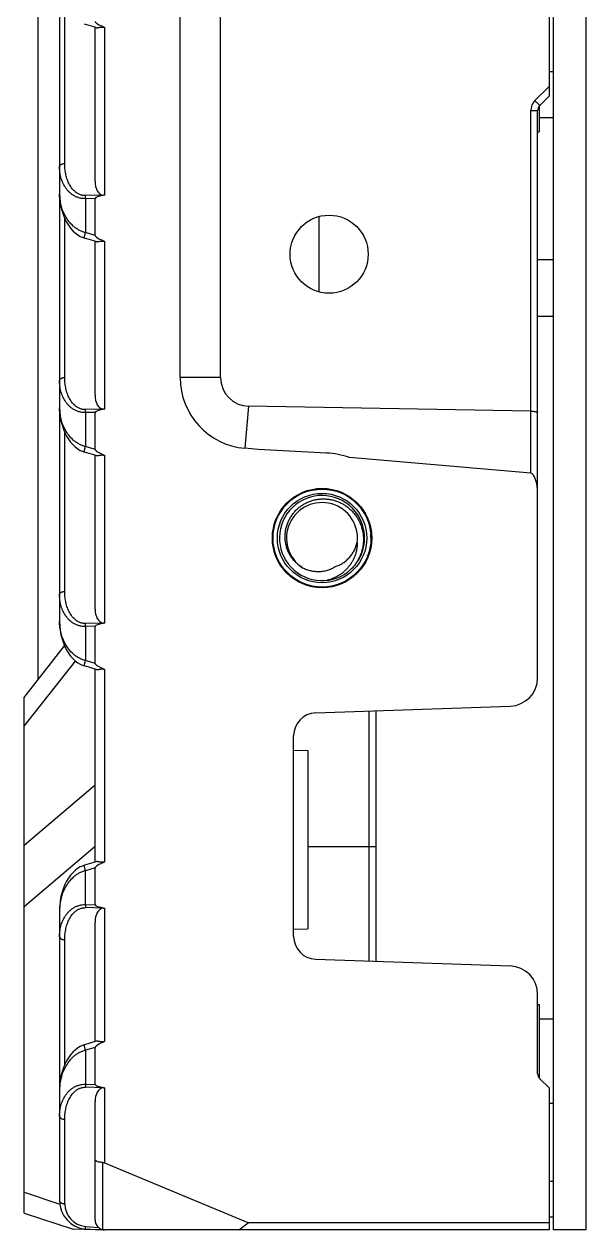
# Model space of a CAD drawing. Header units: millimetres. Extents: x 620 to 19791, y 2539 to 6969.
# Drawn here: x 1188.3 to 1227.9, y 3650.9 to 3735.8 of the extents above; entities that cross this region are included whole.
import ezdxf

# ---------------------------------------------------------------- set-up
doc = ezdxf.new("R2010")
doc.units = ezdxf.units.MM
doc.layers.add('02___PRT_ALL_AXES', color=7, linetype='Continuous')

msp = doc.modelspace()

# ---------------------------------------------------------------- linework, layer by layer
at = {"color": 7, "linetype": 'Continuous'}
for p, q in [((1225.59863, 3988.37829), (1225.59863, 3650.87829)), ((1227.89863, 3988.37829), (1227.89863, 3650.87829)), ((1189.29863, 3689.67265), (1189.29863, 3949.58394)), ((1190.79863, 3949.53586), (1190.79863, 3693.73867)), ((1199.29863, 3710.93502), (1199.29863, 3740.33216)), ((1225.29863, 3739.75329), (1225.29863, 3730.75329)), ((1202.14133, 3710.93502), (1202.14133, 3738.73142)), ((1191.16377, 3726.01959), (1191.16377, 3737.22145)), ((1193.37356, 3735.59301), (1192.54419, 3735.84196)), ((1193.29863, 3724.7735), (1193.29863, 3735.6155)), ((1193.99863, 3723.78869), (1193.99863, 3735.59253)), ((1225.29863, 3732.50329), (1225.59863, 3732.50329)), ((1224.30461, 3730.45329), (1225.29863, 3731.44731)), ((1224.59863, 3730.09974), (1224.59863, 3728.25332)), ((1224.64508, 3730.09974), (1225.29863, 3730.75329)), ((1224.01172, 3729.74619), (1224.49863, 3729.74619)), ((1224.01172, 3708.5658), (1224.01172, 3729.74619)), ((1224.49863, 3689.78173), (1224.49863, 3729.74619)), ((1224.59863, 3729.25329), (1225.59863, 3729.25329)), ((1224.49863, 3728.25329), (1224.59863, 3728.25329)), ((1193.86518, 3723.78712), (1192.62432, 3723.75548)), ((1193.29863, 3723.55857), (1192.62432, 3723.54137)), ((1192.62432, 3723.54137), (1192.62432, 3721.14968)), ((1193.29863, 3720.94728), (1193.29863, 3723.55857)), ((1209.09863, 3716.97125), (1209.09863, 3722.28534)), ((1191.16377, 3710.94421), (1191.16377, 3722.14606)), ((1193.37356, 3720.51763), (1192.54419, 3720.76657)), ((1193.29863, 3720.94728), (1192.62432, 3721.14968)), ((1193.29863, 3709.69811), (1193.29863, 3720.54012)), ((1193.99863, 3708.7133), (1193.99863, 3720.51714)), ((1224.49863, 3719.25329), (1225.59863, 3719.25329)), ((1224.49863, 3715.25329), (1225.59863, 3715.25329)), ((1202.14133, 3710.93502), (1199.29863, 3710.93502)), ((1193.86518, 3708.71173), (1192.62432, 3708.68009)), ((1204.12257, 3708.92267), (1203.86285, 3705.95404)), ((1224.01172, 3708.5658), (1204.12257, 3708.92267)), ((1193.29863, 3708.48318), (1192.62432, 3708.46599)), ((1192.62432, 3708.46599), (1192.62432, 3706.0743)), ((1193.29863, 3705.87189), (1193.29863, 3708.48318)), ((1224.01404, 3704.19104), (1224.01404, 3708.56576)), ((1191.16377, 3695.86882), (1191.16377, 3707.07067)), ((1193.37356, 3705.44224), (1192.54419, 3705.69118)), ((1193.29863, 3705.87189), (1192.62432, 3706.0743)), ((1193.29863, 3694.62272), (1193.29863, 3705.46473)), ((1193.99863, 3693.63791), (1193.99863, 3705.44176)), ((1204.79325, 3705.87264), (1203.86285, 3705.95404)), ((1209.61265, 3705.62007), (1204.79325, 3705.87264)), ((1224.01404, 3704.19104), (1211.2278, 3705.30969)), ((1212.47184, 3701.0015), (1212.47687, 3700.99969)), ((1212.60246, 3700.78344), (1212.47687, 3700.99969)), ((1212.4777, 3698.33044), (1212.51608, 3698.26434)), ((1193.86518, 3693.63634), (1192.62432, 3693.6047)), ((1193.29863, 3693.40779), (1192.62432, 3693.3906)), ((1192.62432, 3693.3906), (1192.62432, 3690.99891)), ((1193.29863, 3690.79651), (1193.29863, 3693.40779)), ((1188.29863, 3688.40337), (1191.15163, 3692.02462)), ((1188.29863, 3686.37275), (1191.91564, 3690.96375)), ((1193.29863, 3690.79651), (1192.62432, 3690.99891)), ((1193.37356, 3690.36685), (1192.54419, 3690.61579)), ((1193.29863, 3676.79853), (1193.29863, 3690.38934)), ((1193.99863, 3676.8215), (1193.99863, 3690.36637)), ((1188.29863, 3652.06489), (1188.29863, 3688.40336)), ((1208.84279, 3687.30364), (1222.56843, 3687.78295)), ((1212.6091, 3687.43517), (1212.6091, 3669.82142)), ((1213.09863, 3687.45226), (1213.09863, 3669.80433)), ((1207.29863, 3671.55197), (1207.29863, 3685.70462)), ((1188.29863, 3677.99818), (1193.29863, 3682.244)), ((1188.29863, 3673.67331), (1193.29863, 3677.91913)), ((1213.09863, 3677.87731), (1208.29863, 3677.87731)), ((1193.37356, 3676.82102), (1192.54419, 3676.57208)), ((1193.29863, 3676.39136), (1192.62432, 3676.18896)), ((1193.29863, 3673.78007), (1193.29863, 3676.39136)), ((1192.62432, 3673.79727), (1192.62432, 3676.18896)), ((1190.79863, 3673.4492), (1190.79863, 3652.92968)), ((1192.62432, 3673.79727), (1193.29863, 3673.78007)), ((1193.86518, 3673.55153), (1192.62432, 3673.58317)), ((1193.99863, 3664.16562), (1193.99863, 3673.54996)), ((1193.29863, 3664.14265), (1193.29863, 3672.56515)), ((1191.16377, 3662.53692), (1191.16377, 3671.31905)), ((1208.84279, 3669.95294), (1222.56843, 3669.47363)), ((1224.49863, 3661.8854), (1224.49863, 3667.47485)), ((1224.49863, 3666.75329), (1224.59863, 3666.75329)), ((1224.59863, 3666.75326), (1224.59863, 3661.58623)), ((1224.59863, 3665.75329), (1225.59863, 3665.75329)), ((1193.37356, 3664.16514), (1192.54419, 3663.9162)), ((1193.29863, 3663.73548), (1192.62432, 3663.53308)), ((1193.29863, 3661.12419), (1193.29863, 3663.73548)), ((1192.62432, 3663.53308), (1192.62432, 3661.14139)), ((1192.62432, 3661.14139), (1193.29863, 3661.12419)), ((1225.29863, 3660.87829), (1224.64508, 3661.53185)), ((1193.86518, 3660.89564), (1192.62432, 3660.92729)), ((1193.99863, 3655.58663), (1193.99863, 3660.89408)), ((1225.29863, 3660.87829), (1225.29863, 3650.87829)), ((1193.29863, 3651.57829), (1193.29863, 3659.90927)), ((1225.29863, 3659.80829), (1225.59863, 3659.80829)), ((1191.16377, 3652.71558), (1191.16377, 3658.66317)), ((1193.84523, 3650.89531), (1193.84523, 3655.62396)), ((1204.09863, 3651.37829), (1193.99863, 3655.58663)), ((1225.29863, 3654.30829), (1225.59863, 3654.30829)), ((1188.29863, 3653.53248), (1190.81464, 3652.70028)), ((1188.29863, 3652.06488), (1191.76462, 3650.91846)), ((1225.29863, 3651.80829), (1225.59863, 3651.80829)), ((1193.29863, 3650.87829), (1191.76461, 3650.91846)), ((1192.62432, 3651.12166), (1193.55038, 3651.04064)), ((1193.29863, 3650.87829), (1192.62432, 3650.93729)), ((1203.42363, 3650.87829), (1204.09863, 3651.37829)), ((1225.29863, 3651.37829), (1204.09863, 3651.37829)), ((1193.92627, 3650.87829), (1193.29863, 3650.87829)), ((1225.29863, 3650.87829), (1193.99863, 3650.87829)), ((1227.89863, 3650.87829), (1225.59863, 3650.87829))]:
    msp.add_line(p, q, dxfattribs=at)
for points in [[(1190.79863, 3723.88951), (1190.80697, 3723.61928), (1190.83995, 3723.2876), (1190.89543, 3722.97027), (1190.97093, 3722.66935), (1191.06408, 3722.38695), (1191.17244, 3722.12511), (1191.29376, 3721.88507), (1191.42705, 3721.66595), (1191.57216, 3721.46664), (1191.72884, 3721.28734), (1191.89649, 3721.12914), (1192.07421, 3720.9935), (1192.2606, 3720.88215), (1192.454, 3720.79666), (1192.54419, 3720.76657)], [(1190.79863, 3708.81412), (1190.80697, 3708.54389), (1190.83995, 3708.21221), (1190.89543, 3707.89488), (1190.97093, 3707.59396), (1191.06408, 3707.31156), (1191.17244, 3707.04972), (1191.29376, 3706.80969), (1191.42705, 3706.59056), (1191.57216, 3706.39125), (1191.72884, 3706.21195), (1191.89649, 3706.05375), (1192.07421, 3705.91811), (1192.2606, 3705.80676), (1192.454, 3705.72127), (1192.54419, 3705.69118)], [(1190.79863, 3693.73873), (1190.80697, 3693.46851), (1190.83995, 3693.13682), (1190.89543, 3692.81949), (1190.97093, 3692.51857), (1191.06408, 3692.23617), (1191.17244, 3691.97433), (1191.29376, 3691.7343), (1191.42705, 3691.51518), (1191.57216, 3691.31586), (1191.72884, 3691.13656), (1191.89649, 3690.97836), (1192.07421, 3690.84272), (1192.2606, 3690.73137), (1192.454, 3690.64588), (1192.54419, 3690.61579)], [(1192.54419, 3676.57208), (1192.45463, 3676.54221), (1192.26018, 3676.45628), (1192.072, 3676.34364), (1191.89252, 3676.20612), (1191.72372, 3676.04596), (1191.56683, 3675.86529), (1191.42254, 3675.66591), (1191.29089, 3675.44839), (1191.1715, 3675.21147), (1191.06476, 3674.95354), (1190.97235, 3674.67421), (1190.89684, 3674.375), (1190.84086, 3674.05764), (1190.80725, 3673.72385), (1190.79863, 3673.44916)], [(1192.54419, 3663.91619), (1192.45463, 3663.88633), (1192.26018, 3663.8004), (1192.072, 3663.68776), (1191.89252, 3663.55023), (1191.72372, 3663.39008), (1191.56683, 3663.20941), (1191.42254, 3663.01003), (1191.29089, 3662.79251), (1191.1715, 3662.55559), (1191.06476, 3662.29765), (1190.97235, 3662.01832), (1190.89684, 3661.71911), (1190.84086, 3661.40176), (1190.80725, 3661.06797), (1190.79863, 3660.79328)]]:
    msp.add_lwpolyline(points, dxfattribs=at)
for centre, radius in [((1209.79863, 3719.62829), 2.75), ((1209.29863, 3699.62829), 3.45), ((1209.29863, 3699.62829), 3.15)]:
    msp.add_circle(centre, radius, dxfattribs=at)
for centre, radius, start, end in [((1225.01172, 3729.74619), 1, 135.0000022, 179.9999978), ((1224.99863, 3729.74619), 0.5, 134.9995493, 180), ((1204.29863, 3710.93502), 5, 180, 265), ((1209.29863, 3699.62829), 6, 71.244668, 87), ((1209.29863, 3699.62829), 3, 315.1187711, 312.7937227), ((1209.29863, 3699.62829), 2.5, 352.8706742, 236.7167711), ((1236.11093, 3699.66393), 23.54549, 182.5573898, 182.9422229), ((1222.49863, 3689.78173), 2, 272, 0), ((1208.89863, 3685.70462), 1.6, 92, 180), ((1208.89863, 3671.55197), 1.6, 180, 268), ((1222.49863, 3667.47485), 2, 0, 88), ((1224.99863, 3661.8854), 0.5, 180, 225), ((1192.79863, 3652.92968), 2, 180, 265), ((1192.76377, 3652.71558), 1.6, 180.0000016, 264.9999984), ((1193.99863, 3651.57829), 0.7, 180, 270)]:
    msp.add_arc(centre, radius, start, end, dxfattribs=at)
for centre, major_axis, ratio, start_param, end_param in [((1197.88812, 3734.65555), (4.58804, -1.37715), 0.0835026, -3.11653376, -2.55695247), ((1193.99863, 3724.88748), (0.11901, 1.10216), 0.62586933, -4.5415474, -3.16256759), ((1197.88812, 3723.67472), (-4.58947, -0.11703), 0.08712763, -0.56180309, -0.00222181), ((1197.88812, 3719.58017), (4.58804, -1.37715), 0.0835026, -3.11653376, -2.55695247), ((1204.15886, 3710.93502), (2.01753, 0), 0.99759715, -3.14159265, -1.58878019), ((1193.99863, 3709.81209), (0.11901, 1.10216), 0.62586933, -4.5415474, -3.16256759), ((1197.88812, 3708.59933), (-4.58947, -0.11703), 0.08712763, -0.56180309, -0.00222181), ((1197.88812, 3704.50478), (4.58804, -1.37715), 0.0835026, -3.11653376, -2.55695247), ((1223.99863, 3702.77278), (0, 1.41894), 0.35237535, -1.57079633, -0.03081909), ((1193.99863, 3694.7367), (0.11901, 1.10216), 0.62586933, -4.5415474, -3.16256759), ((1197.88812, 3693.52394), (-4.58947, -0.11703), 0.08712763, -0.56180309, -0.00222181), ((1197.88812, 3689.42939), (4.58804, -1.37715), 0.0835026, -3.11653376, -2.55695247), ((1197.88812, 3677.75848), (-4.58804, -1.37715), 0.0835026, -0.58464018, -0.02505889), ((1197.88812, 3673.66393), (4.58947, -0.11703), 0.08712763, -3.13937085, -2.57978956), ((1193.99863, 3672.45117), (-0.11901, 1.10216), 0.62586933, 0.02097494, 1.39995475), ((1197.88812, 3665.1026), (-4.58804, -1.37715), 0.0835026, -0.58464018, -0.02505889), ((1197.88812, 3661.00805), (4.58947, -0.11703), 0.08712763, -3.13937085, -2.57978956), ((1193.99863, 3659.79529), (-0.11901, 1.10216), 0.62586933, 0.02097494, 1.39995475), ((1193.99863, 3654.49288), (-0.27219, 1.12109), 0.57525668, -0.39936986, -0.17843074)]:
    msp.add_ellipse(centre, major_axis=major_axis, ratio=ratio, start_param=start_param, end_param=end_param, dxfattribs=at)
for points, knots in [([(1193.37356, 3735.59302), (1193.38118, 3735.59073), (1193.39773, 3735.58746), (1193.42425, 3735.5859), (1193.45348, 3735.58697), (1193.48524, 3735.59023), (1193.51935, 3735.59526), (1193.5691, 3735.60396), (1193.62134, 3735.6141), (1193.67618, 3735.6235), (1193.71986, 3735.6297), (1193.76509, 3735.63393), (1193.81165, 3735.63521), (1193.85907, 3735.63224), (1193.90664, 3735.62432), (1193.95346, 3735.61106), (1193.98375, 3735.59913), (1193.99863, 3735.59253)], [0, 0, 0, 0, 0.0375914, 0.07924824, 0.12525744, 0.17557471, 0.22995984, 0.28808402, 0.41410719, 0.48129923, 0.550839, 0.62243064, 0.69578852, 0.7705858, 0.84650096, 0.923108, 1, 1, 1, 1]), ([(1224.30461, 3730.45329), (1224.32729, 3730.43061), (1224.37162, 3730.38609), (1224.42599, 3730.33108), (1224.46736, 3730.28896), (1224.49613, 3730.25953), (1224.52298, 3730.23192), (1224.54765, 3730.2064), (1224.56992, 3730.18319), (1224.58957, 3730.16254), (1224.6042, 3730.14698), (1224.61445, 3730.13594), (1224.62103, 3730.12878), (1224.62683, 3730.12239), (1224.63185, 3730.11678), (1224.63607, 3730.11196), (1224.63947, 3730.10795), (1224.64207, 3730.10474), (1224.64385, 3730.10238), (1224.64481, 3730.10087), (1224.64515, 3730.1001), (1224.64514, 3730.0998), (1224.64508, 3730.09974)], [0, 0, 0, 0, 0.19590877, 0.38376035, 0.47243789, 0.55650741, 0.63516128, 0.70767022, 0.77334541, 0.83158132, 0.88181898, 0.90379407, 0.92360152, 0.94119115, 0.95652693, 0.96957674, 0.98030936, 0.98869909, 0.99473963, 0.99844496, 0.99945367, 1, 1, 1, 1]), ([(1190.79863, 3725.80549), (1190.79863, 3725.81215), (1190.79982, 3725.82563), (1190.80693, 3725.85272), (1190.82528, 3725.88606), (1190.85942, 3725.92168), (1190.90474, 3725.95308), (1190.95977, 3725.97939), (1191.02274, 3725.99987), (1191.09157, 3726.01383), (1191.13939, 3726.01845), (1191.16377, 3726.01959)], [0, 0, 0, 0, 0.04352795, 0.08801077, 0.18253447, 0.28857232, 0.40821412, 0.54134635, 0.68628008, 0.84032723, 1, 1, 1, 1]), ([(1192.62432, 3723.54137), (1192.54497, 3723.53976), (1192.38758, 3723.54848), (1192.15979, 3723.59691), (1191.94815, 3723.67638), (1191.75628, 3723.78128), (1191.58524, 3723.90613), (1191.43459, 3724.04631), (1191.30316, 3724.19828), (1191.15283, 3724.41139), (1191.00454, 3724.69669), (1190.88338, 3725.05789), (1190.81357, 3725.42923), (1190.79863, 3725.68015), (1190.79863, 3725.80549)], [0, 0, 0, 0, 0.07345648, 0.14521204, 0.21473646, 0.2819274, 0.34697956, 0.41021657, 0.47198214, 0.53259208, 0.65127176, 0.76802912, 0.88399547, 1, 1, 1, 1]), ([(1192.62432, 3723.75548), (1192.58913, 3723.75458), (1192.51895, 3723.75647), (1192.41524, 3723.77035), (1192.3148, 3723.79464), (1192.18778, 3723.83922), (1192.04107, 3723.91541), (1191.83637, 3724.06875), (1191.66917, 3724.2581), (1191.53576, 3724.46498), (1191.42278, 3724.67869), (1191.31342, 3724.9588), (1191.22517, 3725.30683), (1191.17458, 3725.66158), (1191.16377, 3725.90023), (1191.16377, 3726.01959)], [0, 0, 0, 0, 0.03546535, 0.07058623, 0.10524375, 0.13938832, 0.20603602, 0.2708369, 0.39624965, 0.45775553, 0.51871195, 0.63953338, 0.75969626, 0.87973236, 1, 1, 1, 1]), ([(1192.62432, 3721.14968), (1192.54209, 3721.16942), (1192.38192, 3721.22071), (1192.15713, 3721.32799), (1191.95181, 3721.45862), (1191.70785, 3721.654), (1191.4489, 3721.93158), (1191.20418, 3722.2994), (1191.02053, 3722.6856), (1190.89224, 3723.08247), (1190.81588, 3723.48476), (1190.79863, 3723.75519), (1190.79863, 3723.88945)], [0, 0, 0, 0, 0.07190719, 0.1424244, 0.21125506, 0.27836422, 0.407788, 0.53214634, 0.65265486, 0.77029077, 0.8858439, 1, 1, 1, 1]), ([(1192.62432, 3723.54137), (1192.62338, 3723.57852), (1192.62243, 3723.6499), (1192.6233, 3723.72128), (1192.62432, 3723.75548)], [0, 0, 0, 0, 0.52063621, 1, 1, 1, 1]), ([(1193.99863, 3723.78869), (1193.97652, 3723.78505), (1193.93189, 3723.78091), (1193.88717, 3723.784), (1193.86518, 3723.78712)], [0, 0, 0, 0, 0.50228888, 1, 1, 1, 1]), ([(1192.54419, 3720.76657), (1192.54365, 3720.76673), (1192.54256, 3720.76751), (1192.54146, 3720.76947), (1192.54064, 3720.77222), (1192.5401, 3720.77582), (1192.53982, 3720.78028), (1192.53981, 3720.78559), (1192.54007, 3720.79175), (1192.54083, 3720.80162), (1192.54253, 3720.81596), (1192.54553, 3720.83545), (1192.54958, 3720.85787), (1192.55666, 3720.89305), (1192.56791, 3720.94257), (1192.58416, 3721.00722), (1192.60314, 3721.07718), (1192.61703, 3721.12521), (1192.62432, 3721.14968)], [0, 0, 0, 0, 0.00425639, 0.00966236, 0.01682354, 0.02599773, 0.03729174, 0.05074157, 0.06635449, 0.08412339, 0.12601846, 0.17611391, 0.23400339, 0.29916611, 0.44892255, 0.6199323, 0.80591373, 1, 1, 1, 1]), ([(1193.37356, 3720.51763), (1193.38118, 3720.51534), (1193.39773, 3720.51207), (1193.42425, 3720.51051), (1193.45348, 3720.51158), (1193.48524, 3720.51484), (1193.51935, 3720.51987), (1193.5691, 3720.52857), (1193.62134, 3720.53872), (1193.67618, 3720.54811), (1193.71986, 3720.55431), (1193.76509, 3720.55854), (1193.81165, 3720.55982), (1193.85907, 3720.55685), (1193.90664, 3720.54893), (1193.95346, 3720.53567), (1193.98375, 3720.52374), (1193.99863, 3720.51714)], [0, 0, 0, 0, 0.0375914, 0.07924824, 0.12525744, 0.17557471, 0.22995984, 0.28808402, 0.41410719, 0.48129923, 0.550839, 0.62243064, 0.69578852, 0.7705858, 0.84650096, 0.923108, 1, 1, 1, 1]), ([(1190.79863, 3710.7301), (1190.79863, 3710.73676), (1190.79982, 3710.75024), (1190.80693, 3710.77733), (1190.82528, 3710.81068), (1190.85942, 3710.84629), (1190.90474, 3710.87769), (1190.95977, 3710.90401), (1191.02274, 3710.92448), (1191.09157, 3710.93844), (1191.13939, 3710.94306), (1191.16377, 3710.94421)], [0, 0, 0, 0, 0.04352795, 0.08801077, 0.18253447, 0.28857232, 0.40821412, 0.54134635, 0.68628008, 0.84032723, 1, 1, 1, 1]), ([(1192.62432, 3708.46599), (1192.54497, 3708.46437), (1192.38758, 3708.47309), (1192.15979, 3708.52152), (1191.94815, 3708.60099), (1191.75628, 3708.70589), (1191.58524, 3708.83074), (1191.43459, 3708.97093), (1191.30316, 3709.12289), (1191.15283, 3709.336), (1191.00454, 3709.6213), (1190.88338, 3709.9825), (1190.81357, 3710.35384), (1190.79863, 3710.60476), (1190.79863, 3710.7301)], [0, 0, 0, 0, 0.07345648, 0.14521204, 0.21473646, 0.2819274, 0.34697956, 0.41021657, 0.47198214, 0.53259208, 0.65127176, 0.76802912, 0.88399547, 1, 1, 1, 1]), ([(1192.62432, 3708.68009), (1192.58913, 3708.67919), (1192.51895, 3708.68109), (1192.41524, 3708.69496), (1192.3148, 3708.71925), (1192.18778, 3708.76383), (1192.04107, 3708.84002), (1191.83637, 3708.99336), (1191.66917, 3709.18271), (1191.53576, 3709.38959), (1191.42278, 3709.60331), (1191.31342, 3709.88342), (1191.22517, 3710.23144), (1191.17458, 3710.58619), (1191.16377, 3710.82484), (1191.16377, 3710.94421)], [0, 0, 0, 0, 0.03546535, 0.07058623, 0.10524375, 0.13938832, 0.20603602, 0.2708369, 0.39624965, 0.45775553, 0.51871195, 0.63953338, 0.75969626, 0.87973236, 1, 1, 1, 1]), ([(1192.62432, 3706.0743), (1192.54209, 3706.09404), (1192.38192, 3706.14532), (1192.15713, 3706.2526), (1191.95181, 3706.38323), (1191.70785, 3706.57861), (1191.4489, 3706.85619), (1191.20418, 3707.22401), (1191.02053, 3707.61021), (1190.89224, 3708.00708), (1190.81588, 3708.40938), (1190.79863, 3708.67981), (1190.79863, 3708.81406)], [0, 0, 0, 0, 0.07190719, 0.1424244, 0.21125506, 0.27836422, 0.407788, 0.53214634, 0.65265486, 0.77029077, 0.8858439, 1, 1, 1, 1]), ([(1192.62432, 3708.46599), (1192.62338, 3708.50313), (1192.62243, 3708.57451), (1192.6233, 3708.64589), (1192.62432, 3708.68009)], [0, 0, 0, 0, 0.52063621, 1, 1, 1, 1]), ([(1193.99863, 3708.7133), (1193.97652, 3708.70966), (1193.93189, 3708.70552), (1193.88717, 3708.70861), (1193.86518, 3708.71173)], [0, 0, 0, 0, 0.50228888, 1, 1, 1, 1]), ([(1224.01172, 3708.5658), (1224.02789, 3708.56551), (1224.06003, 3708.56507), (1224.10781, 3708.56386), (1224.15451, 3708.56146), (1224.21342, 3708.5573), (1224.28131, 3708.55056), (1224.34452, 3708.54103), (1224.38888, 3708.53193), (1224.41696, 3708.52491), (1224.44117, 3708.51746), (1224.46132, 3708.50966), (1224.47727, 3708.50159), (1224.48765, 3708.49424), (1224.49346, 3708.48811), (1224.49641, 3708.48374), (1224.49822, 3708.4793), (1224.49863, 3708.47627), (1224.49863, 3708.47481)], [0, 0, 0, 0, 0.0953927, 0.1896969, 0.28193966, 0.37129261, 0.53812377, 0.68433668, 0.74819079, 0.80522085, 0.85507336, 0.89752324, 0.93254042, 0.96042147, 0.97196629, 0.98217032, 0.99136381, 1, 1, 1, 1]), ([(1192.54419, 3705.69118), (1192.54365, 3705.69134), (1192.54256, 3705.69212), (1192.54146, 3705.69408), (1192.54064, 3705.69683), (1192.5401, 3705.70044), (1192.53982, 3705.70489), (1192.53981, 3705.7102), (1192.54007, 3705.71636), (1192.54083, 3705.72623), (1192.54253, 3705.74058), (1192.54553, 3705.76007), (1192.54958, 3705.78248), (1192.55666, 3705.81767), (1192.56791, 3705.86718), (1192.58416, 3705.93183), (1192.60314, 3706.0018), (1192.61703, 3706.04983), (1192.62432, 3706.0743)], [0, 0, 0, 0, 0.00425639, 0.00966236, 0.01682354, 0.02599773, 0.03729174, 0.05074157, 0.06635449, 0.08412339, 0.12601846, 0.17611391, 0.23400339, 0.29916611, 0.44892255, 0.6199323, 0.80591373, 1, 1, 1, 1]), ([(1193.37356, 3705.44224), (1193.38118, 3705.43995), (1193.39773, 3705.43669), (1193.42425, 3705.43513), (1193.45348, 3705.43619), (1193.48524, 3705.43946), (1193.51935, 3705.44449), (1193.5691, 3705.45318), (1193.62134, 3705.46333), (1193.67618, 3705.47272), (1193.71986, 3705.47892), (1193.76509, 3705.48315), (1193.81165, 3705.48443), (1193.85907, 3705.48147), (1193.90664, 3705.47354), (1193.95346, 3705.46029), (1193.98375, 3705.44835), (1193.99863, 3705.44176)], [0, 0, 0, 0, 0.0375914, 0.07924824, 0.12525744, 0.17557471, 0.22995984, 0.28808402, 0.41410719, 0.48129923, 0.550839, 0.62243064, 0.69578852, 0.7705858, 0.84650096, 0.923108, 1, 1, 1, 1]), ([(1207.92669, 3697.53837), (1207.84741, 3697.58595), (1207.69396, 3697.69013), (1207.48244, 3697.87066), (1207.29209, 3698.07347), (1207.12509, 3698.29583), (1206.98337, 3698.53508), (1206.86838, 3698.78829), (1206.78149, 3699.05244), (1206.73315, 3699.27913), (1206.70926, 3699.46272), (1206.6952, 3699.64733), (1206.69598, 3699.83281), (1206.71156, 3700.01729), (1206.73688, 3700.20069), (1206.78673, 3700.42705), (1206.87485, 3700.69077), (1206.99016, 3700.94381), (1207.13131, 3701.18337), (1207.2691, 3701.36973), (1207.39046, 3701.50955), (1207.4868, 3701.60959), (1207.58819, 3701.70452), (1207.72971, 3701.82389), (1207.91788, 3701.95919), (1208.15908, 3702.09751), (1208.41315, 3702.21044), (1208.6334, 3702.28255), (1208.81324, 3702.32656), (1208.99507, 3702.36142), (1209.22533, 3702.38769), (1209.50334, 3702.39119), (1209.78031, 3702.36684), (1210.05345, 3702.31488), (1210.32007, 3702.23604), (1210.57753, 3702.13108), (1210.82339, 3702.00123), (1211.05519, 3701.84775), (1211.19902, 3701.73075), (1211.26784, 3701.66891)], [0, 0, 0, 0, 0.03122815, 0.06249191, 0.09374051, 0.12498206, 0.15622784, 0.18747536, 0.21872209, 0.2499687, 0.26559771, 0.28122701, 0.31247427, 0.32810343, 0.34373283, 0.3749804, 0.40622836, 0.43747629, 0.46872462, 0.49997291, 0.51560238, 0.53123207, 0.54686173, 0.56249118, 0.5937402, 0.62498919, 0.65623852, 0.68748784, 0.70311755, 0.71874747, 0.74999713, 0.781247, 0.81249699, 0.84374712, 0.87499745, 0.90624781, 0.93749846, 0.96874903, 1, 1, 1, 1]), ([(1211.26784, 3701.66891), (1211.34142, 3701.60279), (1211.48175, 3701.46271), (1211.66917, 3701.23195), (1211.83158, 3700.98291), (1211.96743, 3700.71846), (1212.07523, 3700.44138), (1212.15408, 3700.15473), (1212.2031, 3699.8615), (1212.22206, 3699.5648), (1212.2107, 3699.26773), (1212.16938, 3698.97331), (1212.0985, 3698.6846), (1211.99904, 3698.40446), (1211.87194, 3698.13571), (1211.71865, 3697.88092), (1211.54072, 3697.64278), (1211.40697, 3697.49645), (1211.33672, 3697.42688)], [0, 0, 0, 0, 0.06249768, 0.12499621, 0.18749453, 0.24999359, 0.31249249, 0.37499211, 0.43749168, 0.49999165, 0.5624912, 0.6249925, 0.68749499, 0.74999344, 0.81248612, 0.87499783, 0.93753227, 1, 1, 1, 1]), ([(1212.47687, 3700.99968), (1212.47726, 3700.99901), (1212.47802, 3700.99743), (1212.47905, 3700.99472), (1212.48009, 3700.99142), (1212.48157, 3700.98586), (1212.48336, 3700.97744), (1212.48541, 3700.96557), (1212.48747, 3700.9514), (1212.48952, 3700.93495), (1212.49159, 3700.91625), (1212.49289, 3700.90303), (1212.49355, 3700.89606)], [0, 0, 0, 0, 0.02232677, 0.04981988, 0.08262988, 0.12083047, 0.213501, 0.3279001, 0.46394796, 0.62149894, 0.80029278, 1, 1, 1, 1]), ([(1212.71534, 3700.07935), (1212.71174, 3700.12525), (1212.70464, 3700.21319), (1212.69521, 3700.32039), (1212.68757, 3700.39972), (1212.682, 3700.45371), (1212.67645, 3700.50363), (1212.67256, 3700.5355), (1212.6706, 3700.55071)], [0, 0, 0, 0, 0.29170031, 0.55896983, 0.68179026, 0.79659957, 0.90284246, 1, 1, 1, 1]), ([(1211.7793, 3699.31802), (1211.78122, 3699.24146), (1211.7779, 3699.08796), (1211.75195, 3698.85915), (1211.70535, 3698.63353), (1211.63881, 3698.41297), (1211.55306, 3698.1991), (1211.44901, 3697.99347), (1211.32763, 3697.7975), (1211.18999, 3697.61255), (1211.03728, 3697.43978), (1210.87067, 3697.28031), (1210.69151, 3697.13502), (1210.50109, 3697.00479), (1210.30073, 3696.89028), (1210.02243, 3696.75948), (1209.80257, 3696.68638), (1209.65352, 3696.64936)], [0, 0, 0, 0, 0.06236498, 0.12481539, 0.18726475, 0.24971083, 0.31217044, 0.37464994, 0.43714182, 0.4996438, 0.56216078, 0.62469151, 0.68723435, 0.74978054, 0.8123432, 0.87493637, 1, 1, 1, 1]), ([(1210.22984, 3697.6124), (1210.3254, 3697.64293), (1210.46589, 3697.69866), (1210.64417, 3697.79109), (1210.81591, 3697.89521), (1211.01706, 3698.04626), (1211.19686, 3698.22212), (1211.32623, 3698.37562), (1211.44558, 3698.537), (1211.5753, 3698.75239), (1211.69759, 3699.02801), (1211.75603, 3699.22048), (1211.7793, 3699.31802)], [0, 0, 0, 0, 0.12501718, 0.18758248, 0.25012421, 0.37511853, 0.50009961, 0.56261422, 0.62512546, 0.75008238, 0.87503757, 1, 1, 1, 1]), ([(1212.77695, 3699.24147), (1212.77265, 3699.29777), (1212.76415, 3699.41221), (1212.75171, 3699.58516), (1212.73927, 3699.75919), (1212.73083, 3699.87507), (1212.72655, 3699.93246)], [0, 0, 0, 0, 0.24452006, 0.49688754, 0.75082099, 1, 1, 1, 1]), ([(1212.52934, 3698.29337), (1212.52489, 3698.3097), (1212.51604, 3698.34426), (1212.50796, 3698.37901), (1212.50387, 3698.3973)], [0, 0, 0, 0, 0.47446358, 1, 1, 1, 1]), ([(1207.92669, 3697.53837), (1208.01605, 3697.49286), (1208.20054, 3697.41258), (1208.48973, 3697.32697), (1208.73789, 3697.28612), (1208.93817, 3697.27239), (1209.13892, 3697.2714), (1209.38938, 3697.29433), (1209.68377, 3697.36058), (1209.96684, 3697.46508), (1210.14467, 3697.55945), (1210.22984, 3697.6124)], [0, 0, 0, 0, 0.12498079, 0.25000338, 0.37498012, 0.43750502, 0.50003183, 0.62502359, 0.75000319, 0.87502272, 1, 1, 1, 1]), ([(1190.79863, 3695.65472), (1190.79863, 3695.66137), (1190.79982, 3695.67485), (1190.80693, 3695.70194), (1190.82528, 3695.73529), (1190.85942, 3695.7709), (1190.90474, 3695.8023), (1190.95977, 3695.82862), (1191.02274, 3695.84909), (1191.09157, 3695.86305), (1191.13939, 3695.86767), (1191.16377, 3695.86882)], [0, 0, 0, 0, 0.04352795, 0.08801077, 0.18253447, 0.28857232, 0.40821412, 0.54134635, 0.68628008, 0.84032723, 1, 1, 1, 1]), ([(1192.62432, 3693.3906), (1192.54497, 3693.38898), (1192.38758, 3693.3977), (1192.15979, 3693.44613), (1191.94815, 3693.5256), (1191.75628, 3693.6305), (1191.58524, 3693.75535), (1191.43459, 3693.89554), (1191.30316, 3694.0475), (1191.15283, 3694.26062), (1191.00454, 3694.54591), (1190.88338, 3694.90711), (1190.81357, 3695.27845), (1190.79863, 3695.52938), (1190.79863, 3695.65472)], [0, 0, 0, 0, 0.07345648, 0.14521204, 0.21473646, 0.2819274, 0.34697956, 0.41021657, 0.47198214, 0.53259208, 0.65127176, 0.76802912, 0.88399547, 1, 1, 1, 1]), ([(1192.62432, 3693.6047), (1192.58913, 3693.6038), (1192.51895, 3693.6057), (1192.41524, 3693.61957), (1192.3148, 3693.64386), (1192.18778, 3693.68844), (1192.04107, 3693.76463), (1191.83637, 3693.91797), (1191.66917, 3694.10732), (1191.53576, 3694.3142), (1191.42278, 3694.52792), (1191.31342, 3694.80803), (1191.22517, 3695.15605), (1191.17458, 3695.51081), (1191.16377, 3695.74946), (1191.16377, 3695.86882)], [0, 0, 0, 0, 0.03546535, 0.07058623, 0.10524375, 0.13938832, 0.20603602, 0.2708369, 0.39624965, 0.45775553, 0.51871195, 0.63953338, 0.75969626, 0.87973236, 1, 1, 1, 1]), ([(1192.62432, 3690.99891), (1192.54209, 3691.01865), (1192.38192, 3691.06993), (1192.15713, 3691.17721), (1191.95181, 3691.30784), (1191.70785, 3691.50323), (1191.4489, 3691.78081), (1191.20418, 3692.14862), (1191.02053, 3692.53482), (1190.89224, 3692.93169), (1190.81588, 3693.33399), (1190.79863, 3693.60442), (1190.79863, 3693.73867)], [0, 0, 0, 0, 0.07190719, 0.1424244, 0.21125506, 0.27836422, 0.407788, 0.53214634, 0.65265486, 0.77029077, 0.8858439, 1, 1, 1, 1]), ([(1192.62432, 3693.3906), (1192.62338, 3693.42775), (1192.62243, 3693.49912), (1192.6233, 3693.5705), (1192.62432, 3693.6047)], [0, 0, 0, 0, 0.52063621, 1, 1, 1, 1]), ([(1193.99863, 3693.63791), (1193.97652, 3693.63427), (1193.93189, 3693.63013), (1193.88717, 3693.63322), (1193.86518, 3693.63634)], [0, 0, 0, 0, 0.50228888, 1, 1, 1, 1]), ([(1192.54419, 3690.61579), (1192.54365, 3690.61596), (1192.54256, 3690.61673), (1192.54146, 3690.61869), (1192.54064, 3690.62145), (1192.5401, 3690.62505), (1192.53982, 3690.6295), (1192.53981, 3690.63482), (1192.54007, 3690.64097), (1192.54083, 3690.65085), (1192.54253, 3690.66519), (1192.54553, 3690.68468), (1192.54958, 3690.70709), (1192.55666, 3690.74228), (1192.56791, 3690.79179), (1192.58416, 3690.85644), (1192.60314, 3690.92641), (1192.61703, 3690.97444), (1192.62432, 3690.99891)], [0, 0, 0, 0, 0.00425639, 0.00966236, 0.01682354, 0.02599773, 0.03729174, 0.05074157, 0.06635449, 0.08412339, 0.12601846, 0.17611391, 0.23400339, 0.29916611, 0.44892255, 0.6199323, 0.80591373, 1, 1, 1, 1]), ([(1193.37356, 3690.36685), (1193.38118, 3690.36456), (1193.39773, 3690.3613), (1193.42425, 3690.35974), (1193.45348, 3690.3608), (1193.48524, 3690.36407), (1193.51935, 3690.3691), (1193.5691, 3690.3778), (1193.62134, 3690.38794), (1193.67618, 3690.39733), (1193.71986, 3690.40353), (1193.76509, 3690.40776), (1193.81165, 3690.40904), (1193.85907, 3690.40608), (1193.90664, 3690.39816), (1193.95346, 3690.3849), (1193.98375, 3690.37296), (1193.99863, 3690.36637)], [0, 0, 0, 0, 0.0375914, 0.07924824, 0.12525744, 0.17557471, 0.22995984, 0.28808402, 0.41410719, 0.48129923, 0.550839, 0.62243064, 0.69578852, 0.7705858, 0.84650096, 0.923108, 1, 1, 1, 1]), ([(1192.62432, 3676.18896), (1192.61703, 3676.21343), (1192.60314, 3676.26146), (1192.58416, 3676.33143), (1192.56791, 3676.39608), (1192.55666, 3676.44559), (1192.54958, 3676.48078), (1192.54553, 3676.50319), (1192.54253, 3676.52268), (1192.54083, 3676.53702), (1192.54007, 3676.5469), (1192.53981, 3676.55306), (1192.53982, 3676.55837), (1192.5401, 3676.56282), (1192.54064, 3676.56642), (1192.54146, 3676.56918), (1192.54256, 3676.57114), (1192.54365, 3676.57191), (1192.54419, 3676.57208)], [0, 0, 0, 0, 0.19408785, 0.38007065, 0.55108141, 0.70083831, 0.76600101, 0.82389031, 0.87398538, 0.91587989, 0.93364844, 0.94926097, 0.96271036, 0.9740039, 0.9831776, 0.99033828, 0.99574382, 1, 1, 1, 1]), ([(1193.99863, 3676.8215), (1193.98375, 3676.81491), (1193.95346, 3676.80297), (1193.90664, 3676.78971), (1193.85907, 3676.78179), (1193.81165, 3676.77883), (1193.76509, 3676.78011), (1193.71986, 3676.78433), (1193.67618, 3676.79054), (1193.62134, 3676.79993), (1193.5691, 3676.81007), (1193.51935, 3676.81877), (1193.48524, 3676.8238), (1193.45348, 3676.82707), (1193.42425, 3676.82813), (1193.39773, 3676.82657), (1193.38118, 3676.82331), (1193.37356, 3676.82102)], [0, 0, 0, 0, 0.07689198, 0.153499, 0.22941415, 0.3042114, 0.37756928, 0.44916088, 0.51870066, 0.58589271, 0.71191594, 0.77004014, 0.82442529, 0.87474258, 0.92075177, 0.96240861, 1, 1, 1, 1]), ([(1192.62432, 3676.18896), (1192.54209, 3676.16922), (1192.38192, 3676.11794), (1192.15714, 3676.01066), (1191.95182, 3675.88003), (1191.70785, 3675.68465), (1191.4489, 3675.40707), (1191.20418, 3675.03925), (1191.02053, 3674.65304), (1190.89224, 3674.25616), (1190.81588, 3673.85387), (1190.79863, 3673.58345), (1190.79863, 3673.4492)], [0, 0, 0, 0, 0.07190638, 0.14242322, 0.21125303, 0.27836181, 0.40778628, 0.53214641, 0.65265751, 0.77029524, 0.88584681, 1, 1, 1, 1]), ([(1190.79863, 3671.53315), (1190.79863, 3671.65849), (1190.80985, 3671.84675), (1190.84839, 3672.09461), (1190.90333, 3672.34023), (1191.00453, 3672.64197), (1191.15284, 3672.92724), (1191.30315, 3673.14036), (1191.43458, 3673.29232), (1191.58523, 3673.43251), (1191.75626, 3673.55735), (1191.94812, 3673.66225), (1192.15975, 3673.74173), (1192.38756, 3673.79016), (1192.54496, 3673.79889), (1192.62432, 3673.79727)], [0, 0, 0, 0, 0.11599466, 0.17396221, 0.23201693, 0.34877004, 0.46743939, 0.52804471, 0.58980562, 0.65303672, 0.71808261, 0.78526717, 0.85478549, 0.92654014, 1, 1, 1, 1]), ([(1191.16377, 3671.31905), (1191.16377, 3671.43841), (1191.17458, 3671.67707), (1191.22516, 3672.03179), (1191.29864, 3672.32161), (1191.37879, 3672.5472), (1191.45075, 3672.71287), (1191.53576, 3672.87368), (1191.66917, 3673.08054), (1191.83637, 3673.26989), (1192.04105, 3673.42323), (1192.18776, 3673.49942), (1192.31478, 3673.544), (1192.41522, 3673.56829), (1192.51894, 3673.58217), (1192.58913, 3673.58406), (1192.62432, 3673.58317)], [0, 0, 0, 0, 0.1202587, 0.24028662, 0.36044559, 0.42075774, 0.48132852, 0.54228078, 0.60378012, 0.72917911, 0.79397289, 0.86061254, 0.89475395, 0.92941109, 0.96453366, 1, 1, 1, 1]), ([(1192.62432, 3673.79727), (1192.62338, 3673.76012), (1192.62243, 3673.68875), (1192.6233, 3673.61737), (1192.62432, 3673.58317)], [0, 0, 0, 0, 0.52063621, 1, 1, 1, 1]), ([(1193.86518, 3673.55153), (1193.88717, 3673.55465), (1193.93189, 3673.55774), (1193.97652, 3673.5536), (1193.99863, 3673.54996)], [0, 0, 0, 0, 0.49771112, 1, 1, 1, 1]), ([(1190.79863, 3671.53315), (1190.79863, 3671.5265), (1190.79982, 3671.51302), (1190.80693, 3671.48592), (1190.82528, 3671.45258), (1190.85942, 3671.41697), (1190.90474, 3671.38557), (1190.95977, 3671.35925), (1191.02274, 3671.33877), (1191.09157, 3671.32481), (1191.13939, 3671.3202), (1191.16377, 3671.31905)], [0, 0, 0, 0, 0.04352795, 0.08801079, 0.1825345, 0.28857235, 0.40821415, 0.54134637, 0.6862801, 0.84032724, 1, 1, 1, 1]), ([(1192.62432, 3663.53308), (1192.61703, 3663.55755), (1192.60314, 3663.60558), (1192.58416, 3663.67555), (1192.56791, 3663.7402), (1192.55666, 3663.78971), (1192.54958, 3663.8249), (1192.54553, 3663.84731), (1192.54253, 3663.8668), (1192.54083, 3663.88114), (1192.54007, 3663.89102), (1192.53981, 3663.89717), (1192.53982, 3663.90249), (1192.5401, 3663.90694), (1192.54064, 3663.91054), (1192.54146, 3663.91329), (1192.54256, 3663.91526), (1192.54365, 3663.91603), (1192.54419, 3663.91619)], [0, 0, 0, 0, 0.19408785, 0.38007065, 0.55108141, 0.70083831, 0.76600101, 0.82389031, 0.87398538, 0.91587989, 0.93364844, 0.94926098, 0.96271036, 0.9740039, 0.9831776, 0.99033828, 0.99574382, 1, 1, 1, 1]), ([(1193.99863, 3664.16562), (1193.98375, 3664.15902), (1193.95346, 3664.14709), (1193.90664, 3664.13383), (1193.85907, 3664.12591), (1193.81165, 3664.12294), (1193.76509, 3664.12423), (1193.71986, 3664.12845), (1193.67618, 3664.13466), (1193.62134, 3664.14405), (1193.5691, 3664.15419), (1193.51935, 3664.16289), (1193.48524, 3664.16792), (1193.45348, 3664.17118), (1193.42425, 3664.17225), (1193.39773, 3664.17069), (1193.38118, 3664.16742), (1193.37356, 3664.16514)], [0, 0, 0, 0, 0.07689198, 0.153499, 0.22941415, 0.3042114, 0.37756928, 0.44916088, 0.51870066, 0.58589271, 0.71191594, 0.77004014, 0.82442529, 0.87474258, 0.92075177, 0.96240861, 1, 1, 1, 1]), ([(1192.62432, 3663.53308), (1192.54209, 3663.51334), (1192.38192, 3663.46206), (1192.15714, 3663.35478), (1191.95182, 3663.22415), (1191.70785, 3663.02877), (1191.4489, 3662.75118), (1191.20418, 3662.38337), (1191.02053, 3661.99716), (1190.89224, 3661.60028), (1190.81588, 3661.19799), (1190.79863, 3660.92757), (1190.79863, 3660.79332)], [0, 0, 0, 0, 0.0719064, 0.14242323, 0.21125305, 0.27836183, 0.40778631, 0.53214644, 0.65265755, 0.7702953, 0.88584685, 1, 1, 1, 1]), ([(1190.79863, 3658.87727), (1190.79863, 3659.00261), (1190.81357, 3659.25353), (1190.88338, 3659.62487), (1191.00453, 3659.98607), (1191.15284, 3660.27136), (1191.30315, 3660.48448), (1191.43458, 3660.63644), (1191.58523, 3660.77662), (1191.75626, 3660.90147), (1191.94812, 3661.00637), (1192.15975, 3661.08585), (1192.38756, 3661.13428), (1192.54496, 3661.14301), (1192.62432, 3661.14139)], [0, 0, 0, 0, 0.1160016, 0.2319679, 0.34872833, 0.46740532, 0.52801454, 0.58977945, 0.65301463, 0.71806472, 0.78525366, 0.85477654, 0.92653564, 1, 1, 1, 1]), ([(1192.62432, 3661.14139), (1192.62338, 3661.10424), (1192.62243, 3661.03287), (1192.6233, 3660.96149), (1192.62432, 3660.92729)], [0, 0, 0, 0, 0.52063621, 1, 1, 1, 1]), ([(1191.16377, 3658.66317), (1191.16377, 3658.78253), (1191.17458, 3659.02119), (1191.22516, 3659.37591), (1191.29864, 3659.66573), (1191.37879, 3659.89131), (1191.45075, 3660.05699), (1191.53576, 3660.2178), (1191.66917, 3660.42466), (1191.83637, 3660.61401), (1192.04105, 3660.76735), (1192.18776, 3660.84354), (1192.31478, 3660.88812), (1192.41522, 3660.91241), (1192.51894, 3660.92629), (1192.58913, 3660.92818), (1192.62432, 3660.92729)], [0, 0, 0, 0, 0.12025842, 0.24028607, 0.360445, 0.4207572, 0.48132802, 0.54228038, 0.60377983, 0.729179, 0.7939729, 0.86061277, 0.8947542, 0.92941127, 0.96453372, 1, 1, 1, 1]), ([(1193.86518, 3660.89564), (1193.88717, 3660.89877), (1193.93189, 3660.90186), (1193.97652, 3660.89772), (1193.99863, 3660.89408)], [0, 0, 0, 0, 0.49771112, 1, 1, 1, 1]), ([(1190.79863, 3658.87727), (1190.79863, 3658.87062), (1190.79982, 3658.85714), (1190.80693, 3658.83004), (1190.82528, 3658.7967), (1190.85942, 3658.76108), (1190.90474, 3658.72968), (1190.95977, 3658.70337), (1191.02274, 3658.68289), (1191.09157, 3658.66893), (1191.13939, 3658.66431), (1191.16377, 3658.66317)], [0, 0, 0, 0, 0.04352795, 0.08801079, 0.1825345, 0.28857235, 0.40821415, 0.54134637, 0.6862801, 0.84032724, 1, 1, 1, 1]), ([(1193.84523, 3655.62396), (1193.8069, 3655.62648), (1193.73292, 3655.63324), (1193.62741, 3655.649), (1193.53317, 3655.66955), (1193.46328, 3655.69086), (1193.41521, 3655.71019), (1193.38491, 3655.7248), (1193.35893, 3655.74005), (1193.3374, 3655.75587), (1193.32039, 3655.77218), (1193.308, 3655.78897), (1193.30038, 3655.80621), (1193.29863, 3655.81809), (1193.29863, 3655.8238)], [0, 0, 0, 0, 0.18855932, 0.36447479, 0.5233276, 0.66169794, 0.72250145, 0.7774964, 0.82667551, 0.87018465, 0.90838289, 0.94194308, 0.97195928, 1, 1, 1, 1]), ([(1190.79863, 3652.92968), (1190.79863, 3652.92302), (1190.79982, 3652.90954), (1190.80693, 3652.88245), (1190.82528, 3652.84911), (1190.85942, 3652.81349), (1190.90474, 3652.78209), (1190.95977, 3652.75578), (1191.02274, 3652.7353), (1191.09157, 3652.72134), (1191.13939, 3652.71672), (1191.16377, 3652.71558)], [0, 0, 0, 0, 0.04352795, 0.08801077, 0.18253447, 0.28857232, 0.40821412, 0.54134635, 0.68628008, 0.84032723, 1, 1, 1, 1]), ([(1192.62432, 3650.93729), (1192.62385, 3650.93733), (1192.62317, 3650.93809), (1192.62263, 3650.93928), (1192.62194, 3650.94142), (1192.62126, 3650.94505), (1192.62027, 3650.95337), (1192.6196, 3650.96747), (1192.61937, 3650.98862), (1192.61973, 3651.01518), (1192.62068, 3651.04674), (1192.62222, 3651.08279), (1192.62356, 3651.10827), (1192.62432, 3651.12166)], [0, 0, 0, 0, 0.00768597, 0.01384612, 0.02186303, 0.04375744, 0.07365464, 0.15732165, 0.27199545, 0.41597185, 0.58711043, 0.78289459, 1, 1, 1, 1])]:
    msp.add_open_spline(points, degree=3, knots=knots, dxfattribs=at)
at = {"layer": '02___PRT_ALL_AXES', "color": 7, "linetype": 'Continuous'}
for p, q in [((1207.29863, 3684.68313), (1208.29863, 3684.65695)), ((1208.29863, 3684.65695), (1208.29863, 3672.09964)), ((1207.29863, 3672.07345), (1208.29863, 3672.09964))]:
    msp.add_line(p, q, dxfattribs=at)
msp.add_circle((1209.29863, 3699.62829), 3.5, dxfattribs=at)

doc.saveas('drawing.dxf')
